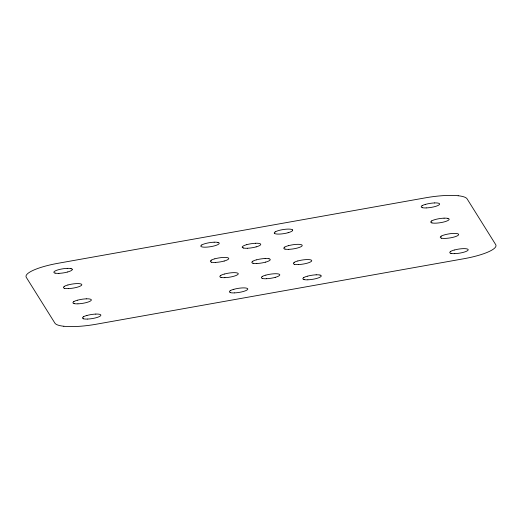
<?xml version="1.0" encoding="UTF-8"?>
<svg xmlns="http://www.w3.org/2000/svg" width="522" height="522" viewBox="0 0 522 522"><rect width="100%" height="100%" fill="white"/><g stroke="black" fill="none" stroke-linecap="round" stroke-linejoin="round"><path stroke-width="0.78" d="M454.838 253.633A9.324 2.068 -8.9 0 0 463.627 252.263A9.396 2.081 -8.9 0 0 467.236 250.854A9.324 2.068 -8.9 0 0 466.955 248.903A9.396 2.081 -8.9 0 0 463.099 248.648A9.324 2.068 -8.9 0 0 454.349 250.025M451.015 253.385A9.324 2.068 -8.9 0 1 450.734 251.434M454.766 253.646A9.396 2.081 -8.9 0 1 450.917 253.398M450.63 251.434A9.396 2.081 -8.9 0 1 454.238 250.025M441.397 238.162A9.396 2.081 -8.9 0 0 450.616 237.81A9.324 2.068 -8.9 0 0 454.12 237.014A9.396 2.081 -8.9 0 0 457.709 235.611A9.324 2.068 -8.9 0 0 457.429 233.66A9.396 2.081 -8.9 0 0 453.572 233.399A9.324 2.068 -8.9 0 0 448.274 234.006A9.396 2.081 -8.9 0 0 441.103 236.192M441.514 238.136A9.324 2.068 -8.9 0 1 441.234 236.185M431.87 222.92A9.396 2.081 -8.9 0 0 441.09 222.574A9.324 2.068 -8.9 0 0 444.6 221.772A9.396 2.081 -8.9 0 0 448.183 220.375A9.324 2.068 -8.9 0 0 447.909 218.424M431.583 220.956A9.396 2.081 -8.9 0 1 438.702 218.751A9.324 2.068 -8.9 0 1 444.085 218.176M444.046 218.163A9.396 2.081 -8.9 0 1 447.896 218.411M431.988 222.901A9.324 2.068 -8.9 0 1 431.714 220.95M426.278 207.906A9.331 2.068 -8.9 0 0 435.074 206.536A9.396 2.081 -8.9 0 0 438.663 205.133A9.331 2.068 -8.9 0 0 438.382 203.182A9.396 2.081 -8.9 0 0 434.519 202.921M422.455 207.665A9.331 2.068 -8.9 0 1 422.181 205.707M425.769 204.311A9.331 2.068 -8.9 0 1 434.558 202.941M426.187 207.926A9.396 2.081 -8.9 0 1 422.337 207.684M422.05 205.714A9.396 2.081 -8.9 0 1 425.658 204.304M87.526 319.053A9.324 2.068 -8.9 0 0 96.316 317.683A9.396 2.081 -8.9 0 0 99.898 316.28A9.324 2.068 -8.9 0 0 99.624 314.329A9.396 2.081 -8.9 0 0 95.761 314.074M83.703 318.805A9.324 2.068 -8.9 0 1 83.422 316.861M87.011 315.458A9.324 2.068 -8.9 0 1 95.8 314.087M87.435 319.072A9.396 2.081 -8.9 0 1 83.585 318.831M83.298 316.867A9.396 2.081 -8.9 0 1 86.906 315.451M78 303.817A9.324 2.068 -8.9 0 0 86.789 302.447A9.389 2.081 -8.9 0 0 90.378 301.044A9.324 2.068 -8.9 0 0 90.097 299.093A9.389 2.081 -8.9 0 0 86.241 298.832M74.176 303.569A9.324 2.068 -8.9 0 1 73.896 301.618M77.484 300.215A9.324 2.068 -8.9 0 1 86.274 298.845M77.915 303.837A9.389 2.081 -8.9 0 1 74.065 303.589M73.778 301.625A9.389 2.081 -8.9 0 1 77.386 300.215M68.473 288.575A9.324 2.068 -8.9 0 0 77.263 287.204A9.389 2.081 -8.9 0 0 80.851 285.802A9.324 2.068 -8.9 0 0 80.571 283.851A9.389 2.081 -8.9 0 0 76.714 283.596A9.324 2.068 -8.9 0 0 67.958 284.979M64.65 288.333A9.324 2.068 -8.9 0 1 64.369 286.382M68.389 288.594A9.389 2.081 -8.9 0 1 64.539 288.353M64.252 286.389A9.389 2.081 -8.9 0 1 67.86 284.979M67.716 271.975A9.324 2.068 -8.9 0 1 58.927 273.345M58.901 273.352A9.396 2.081 -8.9 0 1 55.051 273.104M72.225 269.221A9.331 2.068 -8.9 0 1 67.743 271.962M55.117 273.091A9.331 2.068 -8.9 0 1 53.936 272.477A9.324 2.068 -8.9 0 1 54.83 271.153A9.331 2.068 -8.9 0 1 58.418 269.743A9.324 2.068 -8.9 0 1 67.162 268.367M67.221 268.367A9.331 2.068 -8.9 0 1 71.044 268.615M70.985 268.615A9.324 2.068 -8.9 0 1 72.173 269.228M224.192 261.033A9.324 2.068 -8.9 0 1 215.41 262.403M211.58 262.161A9.324 2.068 -8.9 0 1 211.306 260.21M214.894 258.808A9.324 2.068 -8.9 0 1 223.684 257.437A9.389 2.081 -8.9 0 1 227.494 257.666A9.324 2.068 -8.9 0 1 227.781 259.63A9.389 2.081 -8.9 0 1 224.173 261.039M215.325 262.422A9.389 2.081 -8.9 0 1 211.469 262.181M211.182 260.217A9.389 2.081 -8.9 0 1 214.79 258.808M269 258.755A9.324 2.068 -8.9 0 1 269.28 260.706A9.396 2.081 -8.9 0 1 265.672 262.116M265.691 262.109A9.324 2.068 -8.9 0 1 256.909 263.479M253.085 263.232A9.324 2.068 -8.9 0 1 252.805 261.281M256.393 259.884A9.324 2.068 -8.9 0 1 265.183 258.514M256.811 263.499A9.396 2.081 -8.9 0 1 252.955 263.258M252.668 261.287A9.396 2.081 -8.9 0 1 256.276 259.878M265.143 258.494A9.396 2.081 -8.9 0 1 268.993 258.742M275.218 277.345A9.331 2.068 -8.9 0 1 266.422 278.722M262.599 278.474A9.331 2.068 -8.9 0 1 262.325 276.523M265.913 275.12A9.331 2.068 -8.9 0 1 274.702 273.75A9.396 2.081 -8.9 0 1 278.513 273.985A9.331 2.068 -8.9 0 1 278.807 275.949A9.396 2.081 -8.9 0 1 275.198 277.358M266.331 278.741A9.396 2.081 -8.9 0 1 262.481 278.494M262.194 276.529A9.396 2.081 -8.9 0 1 265.802 275.12M256.171 246.867A9.324 2.068 -8.9 0 1 247.376 248.237M243.559 247.996A9.324 2.068 -8.9 0 1 242.371 247.382M246.867 244.642A9.324 2.068 -8.9 0 1 255.656 243.272M256.145 246.88A9.396 2.081 -8.9 0 0 259.754 245.47A9.324 2.068 -8.9 0 0 260.661 244.126A9.396 2.081 -8.9 0 0 255.617 243.259M247.284 248.263A9.396 2.081 -8.9 0 1 243.435 248.015M242.241 247.402A9.396 2.081 -8.9 0 1 246.756 244.642M201.76 244.981A9.324 2.068 -8.9 0 0 200.859 246.325A9.331 2.068 -8.9 0 0 205.877 247.167A9.324 2.068 -8.9 0 0 214.653 245.803A9.331 2.068 -8.9 0 0 219.162 243.05A9.324 2.068 -8.9 0 0 217.961 242.456M214.137 242.208A9.324 2.068 -8.9 0 0 205.348 243.578A9.331 2.068 -8.9 0 0 201.773 244.968M214.15 242.195A9.331 2.068 -8.9 0 1 217.974 242.443M288.855 249.327A9.324 2.068 -8.9 0 0 297.644 247.957A9.389 2.081 -8.9 0 0 301.253 246.547A9.324 2.068 -8.9 0 0 300.972 244.596A9.389 2.081 -8.9 0 0 297.116 244.342A9.324 2.068 -8.9 0 0 288.359 245.718M285.032 249.079A9.324 2.068 -8.9 0 1 284.751 247.128M288.79 249.34A9.389 2.081 -8.9 0 1 284.94 249.092M284.653 247.128A9.389 2.081 -8.9 0 1 288.261 245.718M288.118 232.714A9.324 2.068 -8.9 0 1 279.329 234.084A9.331 2.068 -8.9 0 1 274.331 233.223M274.331 233.236A9.324 2.068 -8.9 0 1 275.231 231.892M292.607 229.98A9.324 2.068 -8.9 0 0 291.426 229.367A9.331 2.068 -8.9 0 0 287.615 229.112A9.324 2.068 -8.9 0 0 278.813 230.489A9.331 2.068 -8.9 0 0 275.238 231.885M292.627 229.961A9.331 2.068 -8.9 0 1 288.144 232.708M234.456 292.881A9.324 2.068 -8.9 0 0 243.245 291.511A9.396 2.081 -8.9 0 0 246.834 290.108A9.324 2.068 -8.9 0 0 246.554 288.157A9.396 2.081 -8.9 0 0 242.697 287.903A9.324 2.068 -8.9 0 0 233.941 289.286M230.633 292.633A9.324 2.068 -8.9 0 1 230.352 290.689M234.365 292.901A9.396 2.081 -8.9 0 1 230.515 292.659M230.228 290.695A9.396 2.081 -8.9 0 1 233.836 289.279M224.91 277.652A9.324 2.068 -8.9 0 0 233.699 276.282A9.389 2.081 -8.9 0 0 237.308 274.872A9.324 2.068 -8.9 0 0 237.027 272.921A9.389 2.081 -8.9 0 0 233.171 272.66A9.324 2.068 -8.9 0 0 224.421 274.043M221.087 277.404A9.324 2.068 -8.9 0 1 220.806 275.453M224.884 277.658A9.389 2.081 -8.9 0 1 221.028 277.41M220.708 275.453A9.389 2.081 -8.9 0 1 224.316 274.043M320.019 275.074A9.324 2.068 -8.9 0 1 320.299 277.025A9.396 2.081 -8.9 0 1 316.691 278.435A9.324 2.068 -8.9 0 1 307.921 279.792M304.098 279.551A9.324 2.068 -8.9 0 1 303.824 277.6M307.412 276.197A9.324 2.068 -8.9 0 1 316.202 274.826M307.836 279.818A9.396 2.081 -8.9 0 1 303.987 279.57M303.7 277.606A9.396 2.081 -8.9 0 1 307.308 276.197M316.162 274.813A9.396 2.081 -8.9 0 1 320.012 275.061M298.401 264.556A9.324 2.068 -8.9 0 0 307.184 263.186A9.389 2.081 -8.9 0 0 310.773 261.783A9.324 2.068 -8.9 0 0 310.499 259.832A9.389 2.081 -8.9 0 0 306.636 259.578A9.324 2.068 -8.9 0 0 297.886 260.961M294.571 264.308A9.324 2.068 -8.9 0 1 294.297 262.364M298.316 264.576A9.389 2.081 -8.9 0 1 294.46 264.334M294.173 262.364A9.389 2.081 -8.9 0 1 297.781 260.954M63.821 326.257A37.31 8.267 -8.9 0 1 54.888 323.118L26.315 277.397A37.303 8.267 -8.9 0 1 27.346 273.919A37.577 8.326 -8.9 0 1 38.563 268.197A37.31 8.267 -8.9 0 1 58.281 263.238L425.619 197.805A37.303 8.267 -8.9 0 1 440.287 195.861A37.577 8.326 -8.9 0 1 458.172 195.743M63.828 326.257A37.577 8.326 -8.9 0 0 81.713 326.139A37.31 8.267 -8.9 0 0 96.381 324.195L463.719 258.762A37.303 8.267 -8.9 0 0 483.444 253.803A37.577 8.326 -8.9 0 0 494.654 248.08A37.31 8.267 -8.9 0 0 495.685 244.603L467.112 198.882A37.303 8.267 -8.9 0 0 458.179 195.743"/></g></svg>
